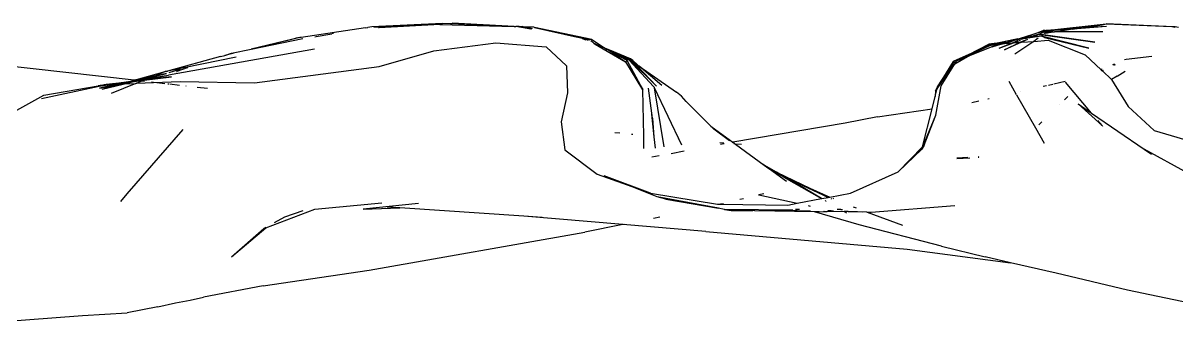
# Model space of a CAD drawing. Header units: millimetres. Extents: x -41292 to 298682, y -22072 to 33155.
# Drawn here: x 27475.7 to 27677.4, y -13212.3 to -13160.1 of the extents above; entities that cross this region are included whole.
import ezdxf

# ---------------------------------------------------------------- set-up
doc = ezdxf.new("R2010")
doc.units = ezdxf.units.MM

# ---------------------------------------------------------------- blocks, each defined once
blk = doc.blocks.new('rmfnasesx')
for p, q in [((55012.28, 2352.2), (54999.92, 2351.64)), ((55000.25, 2351.59), (55012.28, 2352.2)), ((55012.28, 2352.2), (55001.2, 2351.44)), ((55011.78, 2352.05), (55001.2, 2351.44)), ((55011.78, 2352.05), (55012.28, 2352.2)), ((55011.78, 2352.05), (55024.81, 2351.72)), ((55012.28, 2352.2), (55013.97, 2352.28)), ((55024.81, 2351.72), (55012.28, 2352.2)), ((55024.81, 2351.72), (55013.97, 2352.28)), ((55117.73, 2351.01), (55128.25, 2352.16)), ((55123.45, 2351.39), (55128.25, 2352.16)), ((55123.45, 2351.39), (55127.59, 2352)), ((55127.59, 2352), (55128.25, 2352.16)), ((55128.25, 2352.16), (55139.77, 2351.71)), ((55140.02, 2351.65), (55128.25, 2352.16)), ((54998.79, 2351.47), (54987.58, 2349.79)), ((54989.95, 2349.91), (54990.16, 2349.94)), ((54990.16, 2349.94), (54992.94, 2350.44)), ((54993.22, 2350.47), (54992.94, 2350.44)), ((54998.79, 2351.47), (54999.13, 2351.53)), ((54999.13, 2351.53), (54999.22, 2351.54)), ((54999.92, 2351.64), (54999.22, 2351.54)), ((55001.2, 2351.44), (55001.1, 2351.45)), ((55024.81, 2351.72), (55025.05, 2351.71)), ((55025.05, 2351.71), (55025.09, 2351.68)), ((55025.35, 2351.7), (55025.09, 2351.68)), ((55027.71, 2351.21), (55025.09, 2351.68)), ((55025.56, 2351.68), (55025.35, 2351.7)), ((55025.68, 2351.69), (55025.56, 2351.68)), ((55025.68, 2351.69), (55025.74, 2351.68)), ((55025.74, 2351.68), (55027.86, 2351.28)), ((55025.74, 2351.68), (55026.22, 2351.67)), ((55026.36, 2351.64), (55026.22, 2351.67)), ((55028.23, 2351.55), (55026.36, 2351.64)), ((55027.98, 2351.34), (55026.36, 2351.64)), ((55028.23, 2351.55), (55028.33, 2351.5)), ((55038.34, 2349.45), (55028.33, 2351.5)), ((55028.33, 2351.5), (55035.85, 2349.84)), ((55036, 2349.81), (55035.85, 2349.84)), ((55113.55, 2349.71), (55116.21, 2350.56)), ((55114.67, 2349.87), (55113.55, 2349.71)), ((55114.02, 2349.69), (55114.67, 2349.87)), ((55114.19, 2349.6), (55115.04, 2349.91)), ((55114.67, 2349.87), (55114.88, 2349.93)), ((55115.15, 2350.01), (55114.88, 2349.93)), ((55114.88, 2349.93), (55115.04, 2349.91)), ((55114.89, 2349.71), (55115.53, 2350.02)), ((55115.04, 2349.91), (55115.24, 2349.99)), ((55115.24, 2349.99), (55115.15, 2350.01)), ((55115.24, 2349.99), (55115.32, 2350.01)), ((55115.32, 2350.01), (55115.78, 2350.18)), ((55116.14, 2350.15), (55115.32, 2349.78)), ((55115.32, 2350.01), (55115.53, 2350.02)), ((55116.96, 2350.02), (55115.32, 2349.78)), ((55115.74, 2350.12), (55115.53, 2350.02)), ((55115.74, 2350.12), (55115.78, 2350.18)), ((55115.74, 2350.12), (55116.14, 2350.15)), ((55115.78, 2350.18), (55116.88, 2350.49)), ((55116.31, 2350.23), (55116.14, 2350.15)), ((55116.21, 2350.56), (55117.29, 2350.98)), ((55116.21, 2350.56), (55116.91, 2350.77)), ((55116.88, 2350.49), (55116.31, 2350.23)), ((55116.31, 2350.23), (55116.73, 2350.28)), ((55116.82, 2350.32), (55116.73, 2350.28)), ((55116.73, 2350.28), (55117.23, 2350.21)), ((55117.3, 2350.25), (55116.82, 2350.32)), ((55117.45, 2350.73), (55116.88, 2350.49)), ((55116.89, 2350.59), (55117.3, 2350.73)), ((55116.9, 2350.67), (55117.08, 2350.76)), ((55116.91, 2350.77), (55117.08, 2350.76)), ((55117.23, 2350.21), (55116.96, 2350.02)), ((55117.5, 2349.77), (55116.96, 2350.02)), ((55125.25, 2347.91), (55116.96, 2350.02)), ((55117.08, 2350.76), (55117.11, 2350.77)), ((55117.11, 2350.77), (55117.58, 2351)), ((55117.11, 2350.77), (55117.3, 2350.73)), ((55117.3, 2350.25), (55117.23, 2350.21)), ((55117.23, 2350.21), (55126.3, 2348.96)), ((55117.58, 2351), (55117.29, 2350.98)), ((55117.45, 2350.73), (55117.3, 2350.73)), ((55126.3, 2348.96), (55117.3, 2350.25)), ((55117.54, 2350.77), (55117.45, 2350.73)), ((55117.5, 2350.5), (55117.52, 2350.52)), ((55117.52, 2350.52), (55117.56, 2350.52)), ((55117.76, 2350.87), (55117.54, 2350.77)), ((55118.95, 2350.74), (55117.54, 2350.77)), ((55117.92, 2350.67), (55117.56, 2350.52)), ((55117.58, 2351), (55117.73, 2351.01)), ((55117.74, 2350.55), (55117.67, 2350.51)), ((55123.03, 2351.36), (55117.73, 2351.01)), ((55117.74, 2350.55), (55118.95, 2350.74)), ((55117.92, 2350.67), (55117.74, 2350.55)), ((55122.04, 2351.21), (55117.76, 2350.87)), ((55118.95, 2350.74), (55119, 2350.74)), ((55119, 2350.74), (55119.15, 2350.77)), ((55119.15, 2350.77), (55119.22, 2350.77)), ((55119.22, 2350.77), (55122.04, 2351.21)), ((55127.69, 2350.75), (55119.22, 2350.77)), ((55122.46, 2351.24), (55122.04, 2351.21)), ((55128.35, 2351.71), (55122.46, 2351.24)), ((55122.46, 2351.24), (55123.03, 2351.36)), ((55123.45, 2351.39), (55123.03, 2351.36)), ((55128.35, 2351.71), (55123.45, 2351.39)), ((55139.77, 2351.71), (55140.02, 2351.65)), ((55140.02, 2351.65), (55140.11, 2351.65)), ((55140.11, 2351.65), (55140.33, 2351.61)), ((55140.11, 2351.65), (55140.31, 2351.58)), ((55140.36, 2351.64), (55140.11, 2351.65)), ((55140.94, 2351.49), (55140.36, 2351.64)), ((54987.31, 2349.75), (54978.81, 2347.75)), ((54978.81, 2347.75), (54986.63, 2349.65)), ((54978.81, 2347.75), (54987.84, 2349.62)), ((54987.31, 2349.75), (54986.63, 2349.65)), ((54987.38, 2349.77), (54987.31, 2349.75)), ((54987.58, 2349.79), (54987.38, 2349.77)), ((55010.72, 2347.47), (55021.57, 2348.82)), ((55021.57, 2348.82), (55030.41, 2348.16)), ((55030.41, 2348.16), (55033.93, 2344.85)), ((55036, 2349.81), (55037.58, 2349.51)), ((55036, 2349.81), (55037.31, 2349.47)), ((55037.39, 2349.28), (55036.75, 2349.55)), ((55037.62, 2349.32), (55037.31, 2349.47)), ((55037.31, 2349.47), (55037.34, 2349.47)), ((55037.62, 2349.32), (55037.34, 2349.47)), ((55037.34, 2349.47), (55037.55, 2349.44)), ((55037.73, 2349.34), (55037.55, 2349.44)), ((55037.55, 2349.44), (55037.75, 2349.42)), ((55037.75, 2349.42), (55037.58, 2349.51)), ((55038.34, 2349.45), (55037.58, 2349.51)), ((55037.65, 2349.33), (55037.62, 2349.32)), ((55037.85, 2349.36), (55037.75, 2349.42)), ((55037.85, 2349.36), (55037.94, 2349.38)), ((55038.34, 2349.45), (55037.94, 2349.38)), ((55038.51, 2348.95), (55038.22, 2349.17)), ((55038.34, 2349.45), (55040.56, 2347.99)), ((55038.59, 2348.92), (55038.51, 2348.95)), ((55038.6, 2348.89), (55038.59, 2348.92)), ((55038.74, 2348.78), (55038.6, 2348.89)), ((55038.74, 2348.78), (55038.93, 2348.63)), ((55038.74, 2348.78), (55038.89, 2348.73)), ((55038.89, 2348.73), (55038.92, 2348.72)), ((55038.92, 2348.72), (55039.16, 2348.58)), ((55038.93, 2348.63), (55039.16, 2348.58)), ((55038.93, 2348.63), (55044.26, 2345.55)), ((55039.16, 2348.58), (55039.37, 2348.45)), ((55039.16, 2348.58), (55039.56, 2348.44)), ((55039.5, 2348.41), (55039.37, 2348.45)), ((55039.64, 2348.34), (55039.5, 2348.41)), ((55039.56, 2348.44), (55039.96, 2348.23)), ((55039.73, 2348.3), (55039.64, 2348.34)), ((55039.96, 2348.23), (55039.73, 2348.3)), ((55040.18, 2348.11), (55039.96, 2348.23)), ((55040.48, 2347.98), (55040.18, 2348.11)), ((55040.56, 2347.99), (55040.48, 2347.98)), ((55040.7, 2347.83), (55040.48, 2347.98)), ((55040.56, 2347.99), (55040.76, 2347.85)), ((55041.06, 2347.65), (55040.7, 2347.83)), ((55041.49, 2347.56), (55040.76, 2347.85)), ((55040.76, 2347.85), (55041.06, 2347.65)), ((55104.17, 2346.52), (55109.49, 2348.65)), ((55104.29, 2346.81), (55107.76, 2348.61)), ((55105.23, 2347.12), (55107.93, 2348.39)), ((55107.68, 2348.51), (55106.05, 2347.58)), ((55107.93, 2348.39), (55106.05, 2347.58)), ((55108.56, 2348.68), (55107.68, 2348.51)), ((55107.68, 2348.51), (55107.76, 2348.61)), ((55108.71, 2348.75), (55107.76, 2348.61)), ((55107.93, 2348.39), (55110.71, 2348.99)), ((55110.25, 2348.93), (55107.93, 2348.39)), ((55108.56, 2348.68), (55107.93, 2348.39)), ((55110.49, 2348.72), (55108.37, 2348.13)), ((55108.37, 2348.13), (55110.2, 2348.7)), ((55108.71, 2348.75), (55108.56, 2348.68)), ((55109.23, 2348.81), (55108.71, 2348.75)), ((55109.78, 2348.92), (55109.23, 2348.81)), ((55109.49, 2348.65), (55110.2, 2348.7)), ((55109.57, 2347.93), (55112.08, 2348.84)), ((55109.57, 2347.93), (55111.82, 2348.82)), ((55112.29, 2349.41), (55109.78, 2348.92)), ((55111.01, 2349.11), (55109.78, 2348.92)), ((55110.2, 2348.7), (55111.38, 2349.06)), ((55110.2, 2348.7), (55110.49, 2348.72)), ((55111.99, 2349.13), (55110.49, 2348.72)), ((55110.49, 2348.72), (55111.82, 2348.82)), ((55113.45, 2348.94), (55110.52, 2347.64)), ((55110.52, 2347.64), (55113.23, 2348.93)), ((55112.29, 2349.41), (55111.01, 2349.11)), ((55112.04, 2349.27), (55111.01, 2349.11)), ((55111.82, 2348.82), (55112.87, 2349.24)), ((55111.82, 2348.82), (55112.08, 2348.84)), ((55112.04, 2349.27), (55114.02, 2349.69)), ((55112.04, 2349.27), (55112.85, 2349.52)), ((55113.05, 2349.43), (55112.04, 2349.27)), ((55112.08, 2348.84), (55113.31, 2349.29)), ((55112.08, 2348.84), (55113.23, 2348.93)), ((55112.85, 2349.52), (55112.29, 2349.41)), ((55115.61, 2349.1), (55112.31, 2346.85)), ((55112.85, 2349.52), (55113.15, 2349.61)), ((55114.02, 2349.69), (55113.05, 2349.43)), ((55113.56, 2349.51), (55113.05, 2349.43)), ((55113.15, 2349.61), (55113.3, 2349.66)), ((55113.23, 2348.93), (55114.21, 2349.39)), ((55113.23, 2348.93), (55113.45, 2348.94)), ((55113.3, 2349.66), (55113.55, 2349.71)), ((55114.54, 2349.43), (55113.45, 2348.94)), ((55113.45, 2348.94), (55115.61, 2349.1)), ((55113.56, 2349.51), (55114.02, 2349.69)), ((55114.19, 2349.6), (55113.56, 2349.51)), ((55114.89, 2349.71), (55114.19, 2349.6)), ((55115.32, 2349.78), (55114.89, 2349.71)), ((55116.41, 2349.64), (55115.61, 2349.1)), ((55115.61, 2349.1), (55118.12, 2349.29)), ((55117.5, 2349.77), (55125.25, 2347.91)), ((55118.12, 2349.29), (55124.6, 2346.77)), ((54958.36, 2342.31), (54922.26, 2346.34)), ((54973.43, 2346.44), (54964.19, 2343.91)), ((54976.2, 2346.33), (54964.19, 2343.91)), ((54989.9, 2347.73), (54964.35, 2343.19)), ((54973.43, 2346.44), (54974.19, 2346.65)), ((54974.19, 2346.65), (54975.38, 2347.04)), ((54975.31, 2346.95), (54974.19, 2346.65)), ((54975.31, 2346.95), (54975.38, 2347.04)), ((54975.38, 2346.97), (54975.31, 2346.95)), ((54975.38, 2347.04), (54978.81, 2347.75)), ((54975.6, 2347), (54975.4, 2346.95)), ((54975.6, 2347), (54975.68, 2347.01)), ((55001.2, 2344.71), (55010.72, 2347.47)), ((55041.23, 2347.54), (55041.06, 2347.65)), ((55044.88, 2345.81), (55041.23, 2347.54)), ((55044.71, 2346), (55041.23, 2347.54)), ((55041.84, 2347.15), (55041.23, 2347.54)), ((55041.49, 2347.56), (55044.91, 2345.99)), ((55045.12, 2346.04), (55041.49, 2347.56)), ((55044.57, 2345.74), (55041.84, 2347.15)), ((55041.84, 2347.15), (55044.26, 2345.55)), ((55044.88, 2345.81), (55044.71, 2346)), ((55044.88, 2345.81), (55049.17, 2341.23)), ((55045.12, 2346.04), (55044.91, 2345.99)), ((55044.91, 2345.99), (55049.69, 2341.27)), ((55049.69, 2341.27), (55045.12, 2346.04)), ((55045.52, 2345.75), (55045.12, 2346.04)), ((55104.29, 2346.81), (55101.55, 2345.6)), ((55101.81, 2345.18), (55104.04, 2346.46)), ((55102.2, 2345.72), (55104.29, 2346.81)), ((55102.2, 2345.72), (55102.67, 2345.91)), ((55102.67, 2345.91), (55104.94, 2346.98)), ((55102.67, 2345.91), (55104.04, 2346.46)), ((55104.04, 2346.46), (55104.17, 2346.52)), ((55104.17, 2346.52), (55104.94, 2346.98)), ((55105.77, 2347.46), (55104.29, 2346.81)), ((55104.94, 2346.98), (55105.23, 2347.12)), ((55105.23, 2347.12), (55105.77, 2347.46)), ((55106.05, 2347.58), (55105.77, 2347.46)), ((55124.6, 2346.77), (55127.4, 2344.14)), ((55131.75, 2345.96), (55131.49, 2345.85)), ((55136.27, 2346.44), (55131.75, 2345.96)), ((54958.36, 2342.31), (54963.81, 2343.84)), ((54963.81, 2343.84), (54961.96, 2343.05)), ((54963.9, 2343.86), (54963.81, 2343.84)), ((54963.9, 2343.83), (54963.81, 2343.84)), ((54963.9, 2343.83), (54963.95, 2343.87)), ((54963.95, 2343.87), (54964.04, 2343.88)), ((54964.04, 2343.88), (54964.19, 2343.91)), ((54964.5, 2343.68), (54966.35, 2344.25)), ((54965.78, 2343.84), (54965.83, 2343.85)), ((54967.63, 2344.45), (54965.83, 2343.85)), ((54966.44, 2344.26), (54966.35, 2344.25)), ((54967.77, 2344.48), (54967.63, 2344.45)), ((54979.38, 2341.87), (55001.2, 2344.71)), ((55033.93, 2344.85), (55034.12, 2340.09)), ((55044.26, 2345.55), (55044.57, 2345.74)), ((55044.26, 2345.55), (55047.28, 2340.72)), ((55044.26, 2345.55), (55047.25, 2340.64)), ((55047.28, 2340.72), (55044.57, 2345.74)), ((55046.36, 2344.99), (55045.52, 2345.75)), ((55046.36, 2344.99), (55046.66, 2344.79)), ((55046.66, 2344.79), (55053.18, 2340.26)), ((55050.63, 2341.4), (55046.66, 2344.79)), ((55101.51, 2345.37), (55098.8, 2340.99)), ((55101.39, 2344.93), (55098.8, 2340.99)), ((55101.55, 2345.6), (55098.81, 2341.14)), ((55098.81, 2341.14), (55101.51, 2345.37)), ((55099.45, 2341.32), (55101.81, 2345.18)), ((55101.39, 2344.93), (55101.51, 2345.37)), ((55101.39, 2344.93), (55101.81, 2345.18)), ((55101.51, 2345.37), (55102.1, 2345.65)), ((55101.51, 2345.37), (55101.55, 2345.6)), ((55101.81, 2345.18), (55102.1, 2345.65)), ((55102.1, 2345.65), (55102.13, 2345.7)), ((55102.13, 2345.7), (55102.2, 2345.72)), ((55127.4, 2344.14), (55127.32, 2344.11)), ((55127.58, 2344.22), (55127.4, 2344.14)), ((55127.4, 2344.14), (55127.62, 2343.93)), ((55127.62, 2343.93), (55127.48, 2343.87)), ((55127.77, 2344.01), (55127.62, 2343.93)), ((55127.62, 2343.93), (55129.19, 2342.46)), ((55129.71, 2345.11), (55129.41, 2344.98)), ((55129.84, 2345.02), (55129.58, 2344.9)), ((55130.19, 2343), (55131.59, 2343.92)), ((54955.71, 2341.83), (54953.46, 2341.56)), ((54954.19, 2341.59), (54955.71, 2341.83)), ((54954.8, 2341.62), (54956.51, 2341.84)), ((54956.51, 2341.84), (54955.68, 2341.65)), ((54955.71, 2341.83), (54957.87, 2342.17)), ((54957.36, 2342.03), (54955.71, 2341.83)), ((54956.09, 2341.67), (54956.84, 2341.88)), ((54956.84, 2341.88), (54956.51, 2341.84)), ((54956.66, 2341.7), (54958.07, 2342.04)), ((54956.84, 2341.88), (54958.07, 2342.04)), ((54956.84, 2341.88), (54957.36, 2342.03)), ((54958.63, 2342.18), (54957.36, 2342.03)), ((54957.87, 2342.17), (54957.36, 2342.03)), ((54957.87, 2342.17), (54959.88, 2342.49)), ((54957.87, 2342.17), (54958.36, 2342.31)), ((54958.07, 2342.04), (54958.63, 2342.18)), ((54958.07, 2342.04), (54958.77, 2342.13)), ((54961.76, 2343), (54958.36, 2342.31)), ((54958.63, 2342.18), (54959.88, 2342.49)), ((54959.68, 2342.3), (54958.63, 2342.18)), ((54958.76, 2341.78), (54958.73, 2341.75)), ((54958.82, 2341.79), (54958.76, 2341.78)), ((54958.77, 2342.13), (54959.68, 2342.3)), ((54958.77, 2342.13), (54960.02, 2342.29)), ((54959.68, 2342.16), (54958.82, 2341.79)), ((54958.82, 2341.79), (54961.73, 2341.93)), ((54960.19, 2342.37), (54959.68, 2342.3)), ((54959.73, 2342.15), (54959.68, 2342.16)), ((54960.02, 2342.29), (54959.73, 2342.15)), ((54960.17, 2342.11), (54959.73, 2342.15)), ((54959.88, 2342.49), (54961.42, 2342.86)), ((54959.88, 2342.49), (54960.87, 2342.64)), ((54960.12, 2342.31), (54960.02, 2342.29)), ((54960.12, 2342.31), (54964.91, 2342.93)), ((54960.19, 2342.37), (54960.12, 2342.31)), ((54960.29, 2342.38), (54960.19, 2342.37)), ((54964.91, 2342.93), (54960.29, 2342.38)), ((54960.36, 2342.43), (54960.29, 2342.38)), ((54960.49, 2342.46), (54960.36, 2342.43)), ((54960.49, 2342.46), (54964.35, 2343.19)), ((54960.87, 2342.64), (54960.49, 2342.46)), ((54960.87, 2342.64), (54961, 2342.66)), ((54961, 2342.66), (54964.35, 2343.19)), ((54961.42, 2342.86), (54961, 2342.66)), ((54961.73, 2341.93), (54961.4, 2341.97)), ((54961.42, 2342.86), (54961.64, 2342.92)), ((54961.64, 2342.92), (54964.04, 2343.51)), ((54961.76, 2343), (54961.64, 2342.92)), ((54961.73, 2341.93), (54966.41, 2342.11)), ((54961.96, 2343.05), (54961.76, 2343)), ((54964.04, 2343.51), (54961.96, 2343.05)), ((54963.74, 2341.71), (54962.33, 2341.86)), ((54966.41, 2342.11), (54979.38, 2341.87)), ((55112.62, 2339.74), (55111.31, 2342.07)), ((55121.11, 2342.07), (55119.15, 2341.62)), ((55125.73, 2336.59), (55121.17, 2341.99)), ((55130.19, 2343), (55129.19, 2342.46)), ((55129.19, 2342.46), (55132.13, 2337.74)), ((54942.16, 2339.11), (54952.27, 2341.29)), ((54942.55, 2339.68), (54952.05, 2341.32)), ((54952.77, 2341.48), (54952.05, 2341.32)), ((54952.27, 2341.29), (54953.77, 2341.53)), ((54952.27, 2341.29), (54953.06, 2341.49)), ((54955.44, 2341.6), (54952.31, 2340.91)), ((54952.31, 2340.91), (54955.57, 2341.53)), ((54952.75, 2340.74), (54956.47, 2341.65)), ((54952.75, 2340.74), (54955.57, 2341.53)), ((54952.77, 2341.48), (54953.06, 2341.49)), ((54953.17, 2341.5), (54953.06, 2341.49)), ((54953.46, 2341.56), (54953.17, 2341.5)), ((54953.17, 2341.5), (54953.77, 2341.53)), ((54953.46, 2341.56), (54954.19, 2341.59)), ((54953.77, 2341.53), (54954.19, 2341.59)), ((54953.77, 2341.53), (54954.26, 2341.55)), ((54954.19, 2341.59), (54954.8, 2341.62)), ((54954.26, 2341.55), (54954.8, 2341.62)), ((54954.26, 2341.55), (54955.44, 2341.6)), ((54958.68, 2341.75), (54954.33, 2339.99)), ((54954.8, 2341.62), (54955.44, 2341.6)), ((54955.68, 2341.65), (54955.44, 2341.6)), ((54955.57, 2341.53), (54955.92, 2341.62)), ((54955.68, 2341.65), (54955.92, 2341.62)), ((54955.92, 2341.62), (54956.09, 2341.67)), ((54956.09, 2341.67), (54956.14, 2341.63)), ((54956.14, 2341.63), (54956.41, 2341.68)), ((54956.41, 2341.68), (54956.47, 2341.65)), ((54956.47, 2341.65), (54956.66, 2341.7)), ((54956.66, 2341.7), (54958.68, 2341.75)), ((54958.73, 2341.75), (54958.68, 2341.75)), ((54964.43, 2341.63), (54964.24, 2341.65)), ((54966.3, 2341.42), (54964.61, 2341.61)), ((54967.44, 2341.29), (54967.38, 2341.3)), ((54971.16, 2340.88), (54969.4, 2341.07)), ((55034.12, 2340.09), (55032.99, 2335.05)), ((55047.28, 2340.72), (55047.25, 2340.64)), ((55047.25, 2340.64), (55047.38, 2332.64)), ((55048.96, 2335.67), (55048.3, 2340.92)), ((55049.17, 2341.23), (55049.23, 2341.14)), ((55049.23, 2341.14), (55049.3, 2341.04)), ((55049.24, 2341.11), (55049.23, 2341.14)), ((55049.3, 2341), (55049.3, 2341.04)), ((55054.09, 2330.97), (55049.3, 2341)), ((55050.99, 2330.67), (55049.3, 2341)), ((55054.05, 2339.52), (55053.18, 2340.26)), ((55098.47, 2340.46), (55098.39, 2339.48)), ((55098.39, 2339.48), (55098.6, 2340.42)), ((55098.47, 2340.46), (55098.81, 2341.14)), ((55098.75, 2340.88), (55098.47, 2340.46)), ((55098.53, 2336.19), (55099.45, 2341.32)), ((55098.6, 2340.42), (55098.75, 2340.88)), ((55098.76, 2340.92), (55098.75, 2340.88)), ((55098.76, 2340.92), (55098.8, 2340.96)), ((55098.8, 2340.99), (55098.81, 2341.14)), ((55098.8, 2340.99), (55098.8, 2340.96)), ((55113.32, 2340.31), (55113.28, 2340.3)), ((55117.82, 2341.32), (55117.29, 2341.2)), ((55118.97, 2341.58), (55118.21, 2341.41)), ((54935.73, 2335.91), (54942.55, 2339.68)), ((55054.88, 2338.62), (55054.05, 2339.52)), ((55054.88, 2338.62), (55059.1, 2334.35)), ((55097.85, 2337.32), (55098.39, 2339.48)), ((55106.04, 2338.67), (55104.82, 2338.39)), ((55107.83, 2339.07), (55107.6, 2339.02)), ((55112.62, 2339.74), (55115.92, 2333.99)), ((55120.13, 2338.04), (55120.1, 2338.02)), ((55121.6, 2339.46), (55121.02, 2338.9)), ((55123.39, 2338.18), (55127.58, 2334.39)), ((55123.39, 2338.18), (55125.73, 2336.59)), ((55132.13, 2337.74), (55136.67, 2333.54)), ((55048.8, 2336.42), (55049.23, 2332.44)), ((55088.28, 2335.94), (55082.66, 2334.84)), ((55088.28, 2335.94), (55097.85, 2337.32)), ((55096.18, 2330.72), (55097.85, 2337.32)), ((55096.3, 2330.85), (55098.53, 2336.19)), ((55096.46, 2331.01), (55098.53, 2336.19)), ((55125.73, 2336.59), (55134.94, 2330.31)), ((54966.86, 2333.74), (54957.1, 2322.48)), ((55032.99, 2335.05), (55033.67, 2330.17)), ((55048.96, 2335.67), (55049.23, 2332.44)), ((55059.1, 2334.35), (55059.15, 2334.32)), ((55059.15, 2334.32), (55059.47, 2333.99)), ((55059.15, 2334.32), (55063.02, 2331.51)), ((55062.44, 2331.74), (55059.47, 2333.99)), ((55059.47, 2333.99), (55059.7, 2333.76)), ((55062.44, 2331.74), (55059.7, 2333.76)), ((55082.66, 2334.84), (55063.02, 2331.51)), ((55115.92, 2333.99), (55115.87, 2333.94)), ((55115.92, 2333.99), (55117.46, 2331.32)), ((55117.01, 2335.04), (55116.5, 2334.54)), ((55127.58, 2334.39), (55126.82, 2335.29)), ((55127.58, 2334.39), (55127.66, 2334.31)), ((55043.25, 2333.06), (55042.4, 2333.15)), ((55045.55, 2332.83), (55045.28, 2332.85)), ((55047.51, 2332.62), (55047.38, 2332.64)), ((55047.38, 2332.64), (55047.42, 2330.38)), ((55049.23, 2332.44), (55049.14, 2332.45)), ((55049.23, 2332.44), (55049.45, 2330.48)), ((55053.7, 2331.98), (55053.66, 2331.98)), ((55136.67, 2333.54), (55146.07, 2330.8)), ((55033.67, 2330.17), (55039.29, 2325.9)), ((55054.49, 2329.91), (55052.23, 2329.49)), ((55061.44, 2331.33), (55060.75, 2331.39)), ((55061.51, 2331.23), (55060.87, 2331.11)), ((55063.02, 2331.51), (55062.82, 2331.47)), ((55063.02, 2331.51), (55063.49, 2331.16)), ((55063.49, 2331.16), (55063.22, 2331.19)), ((55064.53, 2331.08), (55063.49, 2331.16)), ((55063.49, 2331.16), (55068.52, 2327.51)), ((55091.92, 2326.32), (55096.18, 2330.72)), ((55091.92, 2326.32), (55096.07, 2330.3)), ((55096.46, 2331.01), (55096.07, 2330.3)), ((55096.07, 2330.3), (55096.3, 2330.85)), ((55096.07, 2330.3), (55096.18, 2330.72)), ((55096.18, 2330.72), (55096.3, 2330.85)), ((55096.3, 2330.85), (55096.46, 2331.01)), ((55134.94, 2330.31), (55136.22, 2329.4)), ((55142.57, 2326.08), (55134.94, 2330.31)), ((55050.15, 2329.1), (55048.85, 2328.86)), ((55068.52, 2327.51), (55067.94, 2327.85)), ((55104.1, 2328.83), (55102.17, 2328.74)), ((55102.17, 2328.64), (55104.46, 2328.79)), ((55106.02, 2328.92), (55105.89, 2328.91)), ((55105.89, 2328.87), (55106, 2328.88)), ((55039.29, 2325.9), (55044.52, 2324.05)), ((55048.6, 2322.6), (55040.52, 2325.64)), ((55044.52, 2324.05), (55040.52, 2325.64)), ((55068.52, 2327.51), (55069.29, 2326.92)), ((55070.66, 2326.26), (55068.52, 2327.51)), ((55069.29, 2326.92), (55069.38, 2326.88)), ((55069.38, 2326.88), (55069.43, 2326.85)), ((55069.43, 2326.85), (55070.66, 2326.26)), ((55069.43, 2326.85), (55072.39, 2324.7)), ((55069.43, 2326.85), (55071.87, 2325.45)), ((55072.6, 2325.13), (55070.66, 2326.26)), ((55070.66, 2326.26), (55076.45, 2323.47)), ((55083.58, 2322.61), (55091.92, 2326.32)), ((55044.52, 2324.05), (55048.6, 2322.6)), ((55049.77, 2321.96), (55044.52, 2324.05)), ((55071.87, 2325.45), (55071.5, 2325.61)), ((55071.94, 2325.41), (55071.87, 2325.45)), ((55072.6, 2325.13), (55071.94, 2325.41)), ((55071.94, 2325.41), (55078.53, 2321.65)), ((55072.81, 2325.02), (55072.6, 2325.13)), ((55079.7, 2321.87), (55072.81, 2325.02)), ((55072.81, 2325.02), (55076.45, 2323.47)), ((55078.53, 2321.65), (55072.81, 2325.02)), ((54957.1, 2322.48), (54955.98, 2321.14)), ((55048.6, 2322.6), (55060.36, 2320.67)), ((55051.32, 2321.58), (55049.77, 2321.96)), ((55060.5, 2319.96), (55049.77, 2321.96)), ((55064.87, 2321.63), (55064.26, 2321.48)), ((55067.49, 2322.32), (55067.58, 2322.3)), ((55068.44, 2322.51), (55067.58, 2322.3)), ((55067.58, 2322.3), (55074.28, 2320.84)), ((55074.28, 2320.84), (55078.53, 2321.65)), ((55076.45, 2323.47), (55079.7, 2321.87)), ((55076.45, 2323.47), (55080, 2321.93)), ((55078.53, 2321.65), (55078.58, 2321.66)), ((55078.58, 2321.66), (55079.7, 2321.87)), ((55079.7, 2321.87), (55080, 2321.93)), ((55080, 2321.93), (55083.58, 2322.61)), ((55080.35, 2321.57), (55080.23, 2321.63)), ((55080.51, 2321.71), (55080.62, 2321.66)), ((54981.36, 2316.58), (54989.95, 2319.8)), ((54989.95, 2319.8), (55001.66, 2320.94)), ((55008.08, 2320.83), (54998.38, 2319.83)), ((54998.38, 2319.83), (55004.79, 2320.05)), ((55004.79, 2320.05), (55002.61, 2320.19)), ((55026.46, 2318.58), (55004.79, 2320.05)), ((55051.32, 2321.58), (55060.5, 2319.96)), ((55060.36, 2320.67), (55060.88, 2320.66)), ((55061.5, 2319.77), (55060.5, 2319.96)), ((55061.38, 2320.77), (55060.88, 2320.66)), ((55060.88, 2320.66), (55072.65, 2320.52)), ((55061.57, 2319.77), (55061.5, 2319.77)), ((55061.57, 2319.77), (55062.72, 2319.57)), ((55073.49, 2319.64), (55061.57, 2319.77)), ((55066.88, 2319.55), (55068.76, 2319.58)), ((55068.76, 2319.58), (55073.49, 2319.64)), ((55068.76, 2319.58), (55073.41, 2319.51)), ((55072.65, 2320.52), (55074.28, 2320.84)), ((55073.49, 2319.64), (55074.25, 2319.6)), ((55074.69, 2319.75), (55073.97, 2319.78)), ((55074.25, 2319.6), (55076.6, 2319.5)), ((55076.16, 2320.43), (55076.54, 2320.34)), ((55079.13, 2321.3), (55079.18, 2321.31)), ((55079.18, 2321.31), (55079.27, 2321.22)), ((55079.31, 2321.24), (55079.27, 2321.22)), ((55081.88, 2319.73), (55081.25, 2319.76)), ((55081.71, 2319.83), (55081.88, 2319.73)), ((55081.88, 2319.73), (55081.95, 2319.69)), ((55082.16, 2319.72), (55081.95, 2319.69)), ((55084.61, 2319.98), (55084.1, 2320.17)), ((55101.82, 2320.37), (55087.22, 2319.22)), ((54984.64, 2318.41), (54982.83, 2317.42)), ((54987.85, 2319.51), (54984.64, 2318.41)), ((55029.68, 2318.36), (55026.46, 2318.58)), ((55043.81, 2317.12), (55026.46, 2318.58)), ((55050.26, 2318.41), (55049.14, 2318.19)), ((55062.72, 2319.57), (55066.49, 2319.56)), ((55066.88, 2319.55), (55066.49, 2319.56)), ((55077.3, 2319.33), (55066.88, 2319.55)), ((55073.41, 2319.51), (55076.6, 2319.5)), ((55085.1, 2317.05), (55077.3, 2319.33)), ((55078.1, 2319.32), (55077.3, 2319.33)), ((55078.1, 2319.32), (55079.48, 2319.43)), ((55078.92, 2319.43), (55079.01, 2319.45)), ((55079.01, 2319.45), (55079.48, 2319.43)), ((55079.48, 2319.43), (55079.6, 2319.44)), ((55079.67, 2319.54), (55079.6, 2319.53)), ((55079.6, 2319.44), (55082.46, 2319.4)), ((55080.2, 2319.5), (55079.67, 2319.54)), ((55079.89, 2319.57), (55080.2, 2319.5)), ((55080.2, 2319.5), (55080.6, 2319.55)), ((55082.46, 2319.4), (55082.88, 2319.16)), ((55083.16, 2319.39), (55082.46, 2319.4)), ((55086.46, 2319.3), (55083.16, 2319.39)), ((55083.16, 2319.39), (55085.65, 2319.37)), ((55086.58, 2319.25), (55086.46, 2319.3)), ((55092.73, 2316.97), (55086.58, 2319.25)), ((55087.22, 2319.22), (55086.58, 2319.25)), ((54975.37, 2311.52), (54981.36, 2316.58)), ((54975.37, 2311.52), (54981.01, 2316.42)), ((54981.36, 2316.61), (54981.01, 2316.42)), ((54999.46, 2309.17), (55037.17, 2315.79)), ((55043.81, 2317.12), (55037.17, 2315.79)), ((55058.32, 2315.91), (55043.81, 2317.12)), ((55044.03, 2317.16), (55043.97, 2317.15)), ((55058.32, 2315.91), (55093.52, 2312.83)), ((55099.52, 2313.34), (55085.1, 2317.05)), ((55093.52, 2312.83), (55111.57, 2310.47)), ((55099.52, 2313.34), (55107.1, 2311.49)), ((55111.57, 2310.47), (55107.1, 2311.49)), ((55119.53, 2308.65), (55111.57, 2310.47)), ((54980.91, 2306.46), (54999.46, 2309.17)), ((55132.02, 2305.67), (55119.53, 2308.65)), ((54980.91, 2306.46), (54970.49, 2304.45)), ((55144.02, 2303.18), (55132.02, 2305.67)), ((54962.53, 2302.76), (54965.59, 2303.45)), ((54965.59, 2303.45), (54968.14, 2303.95)), ((54968.14, 2303.95), (54970.49, 2304.45)), ((54949.32, 2301.25), (54957.16, 2301.72)), ((54962.53, 2302.76), (54957.16, 2301.72)), ((54934.7, 2300.14), (54949.32, 2301.25))]:
    blk.add_line(p, q)

msp = doc.modelspace()

# ---------------------------------------------------------------- block references
msp.add_blockref('rmfnasesx', (-27463.27, -15512.43))

doc.saveas('drawing.dxf')
